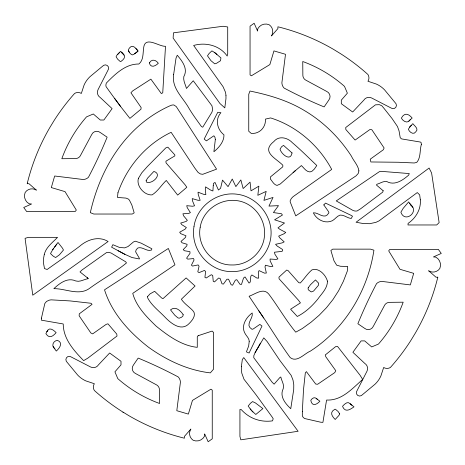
<?xml version="1.0" encoding="UTF-8"?>
<svg xmlns="http://www.w3.org/2000/svg" width="465" height="465" viewBox="0 0 465 465"><rect width="100%" height="100%" fill="white"/><g stroke="black" fill="none" stroke-linecap="round" stroke-linejoin="round"><path stroke-width="0.7" d="M255.105 352.656L253.855 355.551L253.762 357.701L272.176 382.276L274.123 384.171L279.831 377.568L280.802 376.987C281.482 380.864 284.609 384.689 283.214 388.699C279.32 396.424 285.411 403.69 290.759 408.706L293.711 389.583L293.775 384.84L293.02 380.114L291.183 375.418L279.93 360.538L267.131 341.537L263.783 337.869L255.105 352.656L260.458 343.118M52.783 249.56L50.505 253.605L53.33 256.244L55.62 257.54L59.427 254.814L63.449 250.048L62.577 248.298L58.009 242.457L52.783 249.56L53.661 248.322M46.878 331.719L45.884 333.649C49.145 339.049 52.894 336.398 56.137 332.655C53.469 329.941 49.028 326.407 46.878 331.719L47.901 330.359M54.62 247.02L56.788 244.113M409.77 127.009L408.386 129.287C409.316 132.095 413.577 135.274 415.78 131.851C419.192 128.881 414.53 125.951 412.81 123.661L409.77 127.009L411.234 125.451M119.778 52.22L120.569 51.33C125.614 55.323 126.038 57.834 120.848 61.537L120.272 61.537L117.709 59.247L116.076 56.771L116.895 55.201L119.778 52.22L117.5 54.545M410.374 119.575C407.857 123.911 403.661 121.754 401.504 118.43L401.493 117.86C404.736 112.286 408.561 113.733 412.153 118.064L408.857 120.958M295.136 170.847L301.39 165.569C304.011 167.923 306.08 171.788 309.986 171.945L312.032 171.201L314.288 169.138L316.799 165.488C308.702 157.873 300.89 149.945 292.409 142.755C287.603 137.559 278.802 135.35 273.827 141.575C260.673 151.945 275.925 158.158 282.83 165.238L282.796 166.819L270.496 176.869L270.392 179.002C272.368 181.274 273.827 184.75 277.041 185.425L280.267 183.995L295.136 170.847L293.078 172.707M134.699 53.737L138.21 51.045C136.042 48.651 132.752 43.739 129.572 47.872C126.829 50.098 129.857 53.911 132.287 54.917L133.978 54.266L137.251 51.731M122.952 412.507L123.347 412.292M124.899 254.332L132.037 257.546L139.372 258.959L139.413 258.412L135.611 251.757L136.228 249.641L137.966 247.926C142.691 246.462 146.719 251.873 151.538 250.054L151.863 248.758L141.128 243.143L135.42 241.207L133.536 241.905L127.985 246.572L124.626 247.868L119.488 247.45L112.856 244.689L111.617 247.206L124.899 254.332L118.11 250.74M316.264 398.453C314.352 396.651 311.707 398.551 310.789 400.446C311.998 406.753 316.671 404.771 319.874 401.225L316.264 398.453L317.543 399.429M214.789 52.679L211.912 50.865L209.064 53.539L207.489 55.829L210.907 60.63L214.731 63.833L216.475 63.327L220.52 60.735L220.927 57.904L214.789 52.679L216.94 54.405M350.197 403.835C347.628 400.784 344.571 404.143 342.693 406.119L342.641 406.66C345.332 412.833 349.982 409.636 353.999 406.852L350.197 403.835L351.895 405.236M88.35 278.582L80.003 271.92L82.043 269.967L106.595 252.53L108.409 252.309L111.059 252.995L125.678 261.795L126.468 262.94C115.105 272.409 101.905 279.302 90.007 288.038C79.259 296.304 65.85 288.48 53.859 288.66C59.619 283.307 67.501 277.128 75.76 280.959C79.922 282.302 83.921 279.314 87.972 278.692L87.269 277.721M251.989 411.002L255.808 414.472L262.899 408.596L255.39 402.905L252.582 401.591L250.414 403.295L248.165 406.073L251.071 409.985M122.074 53.016L124.05 55.12M121.319 52.202L122.807 53.771M135.896 48.575L137.373 50.197M250.187 408.933L252.948 411.978M410.45 204.466C419.918 211.54 404.893 223.653 400.882 212.226L403.149 208.396L408.654 201.903L412.589 207.349M120.708 106.648L129.892 118.377L140.994 109.176L141.098 107.473L130.921 92.773L132.67 90.913L150.875 79.149L161.32 93.541L162.75 92.831L165.494 46.297C159.431 46.738 146.708 36.735 144.04 45.75C142.575 51.696 144.179 59.84 138.849 64.019C125.428 63.845 115.035 74.255 106.346 83.072C105.974 84.223 105.642 85.537 106.13 86.699C110.891 93.419 115.791 100.045 120.708 106.648L114.617 98.423M409.578 203.263L411.263 205.536M54.876 348.907C50.981 346.105 53.051 340.886 57.393 340.316C63.455 342.566 59.63 348.291 56.265 351.069L53.155 346.379M258.831 310.812C269.595 326.18 279.174 342.443 290.195 357.585C296.966 362.985 304.529 353.417 310.306 351.162C345.036 328.749 367.774 290.747 373.93 250.187L370.477 249.141L332.754 249.141L330.877 250.449L333.98 260.772L336.677 265.195L340.496 266.271L347.669 266.451L347.343 271.031L343.408 281.273L338.601 290.77L332.94 299.576L326.459 307.714L319.176 315.235L311.114 322.164L302.297 328.546L295.746 332.173C285.818 320.164 278.117 306.511 268.758 294.072C263.364 287.248 255.145 294.269 249.089 296.24L263.655 318.014M128.619 50.923L129.369 52.394M225.967 95.261L225.961 98.65L224.804 107.874L219.968 103.538L173.137 38.084L173.433 32.823L223.049 26.267L227.711 26.953L227.711 53.591L227.182 56.038C219.771 45.425 205.722 41.966 193.643 45.46L223.055 86.676L225.519 92.32L225.967 95.261M173.666 74.319C171.347 88.245 182.885 97.313 188.953 108.264C192.713 114.646 197.189 120.563 201.455 126.608L202.746 127.212L211.93 112.21L212.703 109.595L211.959 105.799L193.248 80.759L186.453 88.455C185.5 84.595 183.082 80.753 183.791 76.69C188.313 68.82 182.181 61.055 177.258 55.23L176.037 58.079L173.666 74.319M249.199 341.694L248.641 346.088L246.52 351.581L246.613 352.011L249.101 353.011L261.998 326.041L259.842 324.413L253.193 328.993L252.013 329.325L249.839 327.482L248.955 325.581C248.641 321.065 253.117 317.601 252.193 312.986C245.66 317.7 240.353 326.854 245.619 334.428C247.072 336.689 249.403 338.764 249.199 341.694M241.405 366.461L241.73 372.982L243.98 379.237L256.023 394.75L272.042 416.873L273.199 418.715L272.537 420.86C260.696 422.569 249.199 418.488 241.236 409.572L239.928 409.467L239.928 436.414L240.812 439.826L298.112 431.276L243.753 357.573L242.312 359.584L241.405 366.461M323.814 204.926L328.586 211.691L328.929 212.807L327.157 215.016L325.308 215.998C320.966 216.62 317.671 212.47 313.34 212.819C316.241 218.945 323.268 223.165 330.063 221.543C334.306 220.84 336.166 216.324 340.084 215.109C344.112 214.708 347.25 218.126 351.249 218.486L352.476 216.196L350.877 215.237L325.517 203.095L323.814 204.926M420.331 199.822C421.156 209.297 415.745 218.143 408.107 223.386L407.979 224.967L436.693 224.967L439.129 222.607L431.607 173.021L429.102 168.039L356.074 222.247L363.031 223.502L369.646 223.706L375.97 222.328L379.039 220.881L417.279 192.562L419.674 194.899L420.331 199.822M146.115 180.699L146.492 182.123C151.916 184.681 163.128 174.247 153.869 171.428L147.579 178.147L146.115 180.699M302.343 411.537L302.326 415.931L303.221 417.413L304.552 418.506L320.74 422.22L322.908 422.371L326.581 400.04C341.769 400.83 352.261 388.525 362.665 379.434L360.084 375.267L337.555 346.442L335.654 346.617L325.238 354.969L325.802 356.765L335.759 370.686L334.794 372.575L317.642 384.264L315.723 384.067L306.4 371.628L305.325 372.895L303.505 389.635L302.343 411.537M327.43 281.127C327.575 288.346 321.611 293.63 317.775 299.129C312.12 306.127 305.371 312.381 297.298 316.485L290.608 309.219L300.431 302.878L298.391 300.128L279.099 278.837L278.948 277.152L286.667 270.066L288.062 270.56L298.809 282.691L300.285 282.987C304.36 278.785 307.452 273.594 311.957 269.88C318.821 267.329 325.796 275.071 327.43 281.127M204.716 434.054L204.484 436.275A8.905 8.905 0 0 1 193.149 440.268A8.143 8.143 0 0 1 190.232 430.212L190.894 429.032L184.407 436.408L184.407 438.187L183.751 438.047A209.994 209.994 0 0 1 128.695 415.576L121.429 411.118A209.994 209.994 0 0 1 94.349 390.472A6.278 6.278 0 0 1 94.349 383.73L85.903 380.916A25.761 25.761 0 0 1 77.661 375.052L66.292 361.282A3.36 3.36 0 0 1 71.43 357.108L90.605 366.99A6.051 6.051 0 0 0 98.51 364.81L109.647 352.993L120.999 361.282L120.999 364.851L114.925 371.831L117.79 378.62A130.985 130.985 0 0 0 159.553 403.486L159.443 389.531A5.656 5.656 0 0 0 156.083 384.642L135.827 373.68A5.627 5.627 0 0 1 133.595 364.769L138.181 358.085A458.054 458.054 0 0 1 178.2 376.929A7.957 7.957 0 0 1 180.414 382.259L176.799 410.705L188.354 414.094L192.458 400.406L210.941 389.188L212.249 390.135L212.249 438.821L208.163 441.75L204.716 434.054M257.627 29.83L257.604 31.091L254.146 23.25L250.054 26.18L250.054 74.865L251.367 75.812L269.851 64.594L273.949 50.906L285.504 54.295L281.889 82.741A7.957 7.957 0 0 0 284.103 88.071A458.054 458.054 0 0 0 324.122 106.915L328.709 100.231A5.627 5.627 0 0 0 326.482 91.32L306.22 80.358A5.656 5.656 0 0 1 302.86 75.47L302.75 61.514A130.985 130.985 0 0 1 344.513 86.38L347.378 93.169L341.31 100.149L341.31 103.718L352.656 112.007L363.793 100.19A6.051 6.051 0 0 1 371.698 98.01L390.873 107.892A3.36 3.36 0 0 0 396.017 103.718L384.642 89.948A25.761 25.761 0 0 0 376.406 84.084L367.96 81.27A6.278 6.278 0 0 0 367.96 74.528A209.994 209.994 0 0 0 340.874 53.882L333.608 49.424A209.994 209.994 0 0 0 278.552 26.953L277.901 26.813L277.901 28.592L271.415 35.968L272.072 34.788A8.143 8.143 0 0 0 269.154 24.732A8.905 8.905 0 0 0 257.819 28.725L257.627 29.83M215.33 139.541L213.906 151.735C218.887 147.707 224.206 141.529 223.956 134.844C217.143 129.45 214.789 119.546 220.916 112.681L217.765 112.274L204.181 139.064L206.396 140.872L213.888 135.792L214.975 137.326L215.33 139.541M193.986 226.618C189.999 249.159 209.047 271.926 232.012 271.63C251.838 271.886 269.729 255.128 271.008 235.389C272.507 215.359 256.436 196.317 236.522 194.155C216.603 191.667 196.718 206.663 193.986 226.618M41.437 318.124L41.327 320.158L63.234 323.971C63.287 338.927 73.859 350.534 83.624 360.642L87.844 358.126L117.017 336.026L116.756 334.097L107.944 323.803L106.189 324.355L92.657 333.882L90.838 332.957L79.143 315.805L79.277 313.829L92.047 304.36L90.96 303.261L70.122 300.925L51.104 299.849L49.255 300.163L46.488 301.442L44.832 303.505L41.437 318.124M213.255 185.541L212.912 190.981L210.651 190.098L205.547 186.866L205.292 189.057L205.844 194.632L203.565 194.294L198.038 192.173L198.253 194.533L200.153 200.316L197.997 200.287L192.231 198.596L192.4 200.613L194.539 205.803L192.556 206.251L186.738 205.669L187.244 207.681L190.394 212.621L188.761 213.423L182.925 213.79L183.576 215.806L187.349 220.323L186.07 221.485L180.693 223.049L181.687 224.589L186.355 227.53L185.21 229.082L179.676 232.233L180.664 233.639L185.965 235.778L185.43 237.481L181.013 241.411L182.042 242.777L187.11 244.305L186.814 245.863L183.227 249.618L184.378 250.722L189.941 251.67L190.011 253.344L186.593 258.18L187.79 259.144L193.597 258.557L194.05 259.981L191.417 265.16L192.522 266.067L198.137 264.928L199.055 266.247L197.805 271.81L199.107 272.606L204.495 270.421L205.611 271.508L204.914 277.378L206.216 277.989L211.302 274.716L212.708 275.454L213.249 281.348L214.522 281.906L218.556 278.053L220.079 278.401L221.991 283.801L223.415 284.103L226.908 279.238L228.553 279.203L231.134 284.754L232.593 285.214L235.342 280.157L236.772 279.68L239.987 284.26L241.486 284.423L243.538 278.024L245.02 276.919L249.042 283.057L249.984 282.4L250.368 281.313L250.815 276.239L251.861 274.949L256.913 278.07L258.697 278.117L258.302 272.194L259.075 270.601L264.509 273.141L266.352 273.048L265.004 267.044L265.399 265.219L271.031 266.672L272.862 266.352L270.159 260.929L270.084 259.034L276.088 259.423L277.919 258.9L274.85 254.111L274.478 252.222L282.116 251.35L282.708 250.193L282.394 249.391L277.152 246.031L275.565 244.305L282.174 242.881L284.185 241.87L279.761 237.836L278.651 236.121L283.958 233.808L285.777 232.448L279.872 229.315L277.983 227.862L284.51 223.031L274.6 219.8L282.435 215.033L281.435 213.714L273.42 212.575L278.489 205.64L268.956 206.1L273.036 197.427L263.94 200.38L266.178 191.365L257.831 195.312L258.877 186.145L251.007 190.836L250.054 182.123L243.143 188.54L240.858 179.938L235.865 186.616L232.244 179.031L228.053 186.645L222.52 180.1L220.584 188.255L218.445 190.028L215.033 182.431L213.458 183.413L213.255 185.541M200.194 227.216C196.55 246.171 212.505 265.37 231.866 264.963C248.467 265.527 263.777 251.728 264.521 235.052C265.8 218.544 253.082 202.362 236.453 200.578C219.823 198.439 202.775 210.459 200.194 227.216M183.123 314.526L183.012 315.898L181.635 317.2L179.159 318.217L177.88 317.857L174.823 315.241L170.516 309.87C175.508 305.755 180.269 310.55 183.123 314.526M117.941 192.806L117.494 197.451L125.998 198.096L128.427 199.096L129.421 200.159L131.845 205.007L134.176 212.854L132.281 214.034L93.773 214.034L90.309 212.656C100.498 167.54 126.265 125.591 169.766 105.892L171.945 105.049L173.805 104.945L176.258 106.578L216.58 169.15L202.74 174.305L200.462 173.962L198.125 172.474L194.864 168.156L171.137 132.304C146.208 144.167 126.835 166.737 117.941 192.806M358.899 170.87L358.253 173.445L356.05 175.863L295.734 215.876L290.177 201.868L290.212 200.566L291.381 198.427L293.107 196.649L331.714 169.423C318.845 145.388 296.769 126.16 270.636 117.93L265.486 119.081C265.957 127.265 259.598 134.083 251.274 133.426L248.752 131.264L248.752 94.302L249.972 91.035C268.91 94.947 287.661 100.44 304.348 110.507C323.355 121.754 339.415 137.599 351.389 156.118C353.662 161.082 358.178 165.278 358.899 170.87M149.399 62.827L149.346 63.292C151.119 68.332 155.548 65.995 158.327 63.257C155.856 59.741 151.857 58.683 149.399 62.827M147.707 296.42L147.55 297.681C151.514 305.412 158.972 310.876 164.924 317.095C170.882 323.338 181.321 331.882 189.174 323.5C192.318 320.385 196.986 314.666 192.743 310.498C189.034 306.697 184.268 303.674 181.356 299.239L195.056 286.022L186.14 277.925L162.971 298.664L161.646 297.984L154.624 291.305L150.021 293.909L147.707 296.42M308.208 287.818L308.057 288.963L308.522 289.974L311.207 291.927L313.573 291.055L318.356 285.405L318.676 283.243L315.497 279.942L310.469 284.719L308.208 287.818M339.712 413.862L338.909 415.443L335.201 419.471C331.696 416.018 329.441 412.17 334.899 409.258L335.463 409.27L338.061 411.467L339.712 413.862M421.383 144.295C419.633 150.143 420.965 157.525 416.779 162.372L414.28 162.982L398.459 162.256L370.855 161.971L370.227 159.187L383.27 149.806L384.125 148.004L371.831 129.718L369.82 129.596L355.115 140.07L345.832 129.503L345.722 127.532L375.47 104.834L379.341 104.666L381.806 105.753L383.701 107.985L391.995 118.47L397.465 126.497L399.046 130.892L400.237 137.762L401.638 138.919L420.319 142.04L421.04 142.43L421.383 144.295M44.285 254.413L43.495 258.79L43.559 263.51L44.501 268.59L47.157 269.485C57.922 261.737 68.942 254.332 79.544 246.363C87.193 239.58 98.824 235.674 108.101 241.521L32.771 295.199L25.069 238.342L28.342 237.342L57.526 237.342C52.592 242.573 46.145 246.985 44.285 254.413M292.043 152.944C290.456 162.116 281.127 153.787 280.052 149.184L281.575 146.748L283.528 145.388L292.043 152.944M27.348 183.059L27.208 183.71L28.987 183.704L36.386 190.162L35.206 189.505A8.143 8.143 0 0 0 25.168 192.464A8.905 8.905 0 0 0 29.202 203.786L31.568 203.99L23.738 207.483L26.679 211.558L75.371 211.372L76.306 210.058L65.019 191.621L51.319 187.569L54.661 176.003L83.125 179.513A7.957 7.957 0 0 0 88.449 177.275A458.054 458.054 0 0 0 107.136 137.187L100.434 132.624A5.627 5.627 0 0 0 91.535 134.885L80.643 155.188A5.656 5.656 0 0 1 75.772 158.565L61.822 158.728A130.985 130.985 0 0 1 86.519 116.872L93.302 113.977L100.306 120.028L103.875 120.011L112.117 108.63L100.26 97.54A6.051 6.051 0 0 1 98.051 89.64L107.863 70.43A3.36 3.36 0 0 0 103.666 65.303L89.937 76.731A25.761 25.761 0 0 0 84.107 84.99L81.329 93.448A6.278 6.278 0 0 0 74.586 93.471A209.994 209.994 0 0 0 54.039 120.633L49.616 127.916A209.994 209.994 0 0 0 27.348 183.059M437.792 277.204L437.652 277.861A209.994 209.994 0 0 1 415.385 332.998L410.961 340.287A209.994 209.994 0 0 1 390.414 367.449A6.278 6.278 0 0 1 383.672 367.472L380.893 375.929A25.761 25.761 0 0 1 375.063 384.189L361.334 395.616A3.36 3.36 0 0 1 357.137 390.49L366.949 371.279A6.051 6.051 0 0 0 364.74 363.38L352.883 352.284L361.125 340.903L364.694 340.892L371.698 346.937L378.481 344.048A130.985 130.985 0 0 0 403.178 302.192L389.228 302.355A5.656 5.656 0 0 0 384.357 305.732L373.465 326.035A5.627 5.627 0 0 1 364.566 328.296L357.864 323.733A458.054 458.054 0 0 1 376.551 283.644A7.957 7.957 0 0 1 381.875 281.406L410.339 284.917L413.681 273.344L399.981 269.299L388.694 250.856L389.629 249.542L438.321 249.362L441.262 253.437L433.432 256.93L435.798 257.133A8.905 8.905 0 0 1 439.832 268.45A8.143 8.143 0 0 1 429.794 271.409L428.614 270.752L436.013 277.216L437.792 277.204M138.407 178.351C136.042 185.942 144.336 195.532 152.067 194.893C157.809 191.342 161.367 185.053 166.284 180.449L177.677 195.097L186.825 187.279L185.041 184.715L166.04 162.872L165.924 161.198L174.846 155.891L174.794 154.839L167.842 147.155L165.819 147.893L147.452 166.447L141.848 172.736L138.407 178.351M383.166 190.749L382.736 192.115L360.637 208.773L357.004 211.017L354.969 211.058L352.981 210.436L336.247 200.921L379.562 171.55L380.742 171.306L409.281 173.567L408.659 175.125C402.702 180.304 394.477 186.081 386.496 181.385C383.067 181.141 380.091 183.39 376.882 184.285L376.464 185.053L383.166 190.749M198.154 335.707L197.276 336.898L197.276 347.343C181.635 345.71 168.028 335.73 156.083 326.087C146.527 316.77 136.297 306.615 132.74 293.357L174.95 264.823L168.353 248.455L104.52 289.817C111.966 313.416 129.334 332.266 148.498 347.221C166.79 360.352 187.784 370.274 210.331 372.878L213.557 369.158L213.557 332.446L212.121 331.074L198.154 335.707"/></g></svg>
